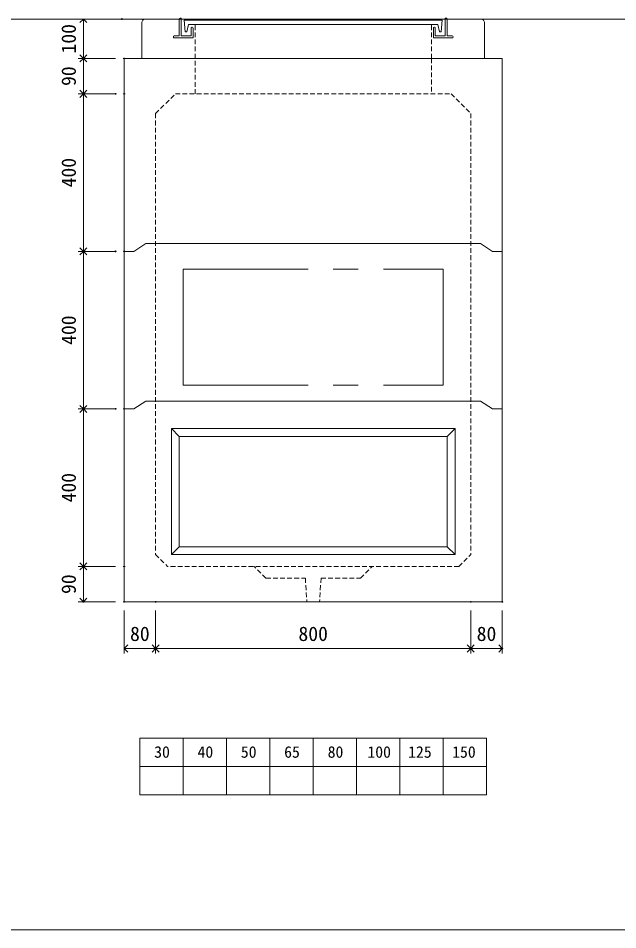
# Model space of a CAD drawing. Units: millimetres, scale not verified. Extents: x -4890 to 18490, y -2269 to 2269.
# Drawn here: x 1847 to 3368, y -2006 to 309 of the extents above; entities that cross this region are included whole.
import ezdxf
from ezdxf.enums import TextEntityAlignment as Align

# ---------------------------------------------------------------- set-up
doc = ezdxf.new("R2010")
doc.units = ezdxf.units.MM
doc.header["$LTSCALE"] = 10
doc.header["$PDMODE"] = 32
doc.header["$PDSIZE"] = 2
doc.linetypes.add('DASHED1', pattern=[1.8, 1.2, -0.6])
doc.linetypes.add('USER2', pattern=[50.8, 31.75, -6.35, 6.35, -6.35])
doc.layers.add('0-1_Defpoints', color=7, linetype='Continuous')
for name, color, linetype, lineweight in [('0-2_waku', 7, 'Continuous', 18), ('0-3_gaikei', 7, 'Continuous', 18), ('0-4_kakure', 7, 'DASHED1', 5), ('0-5_sunpou', 7, 'Continuous', 5), ('0-9_uchigawa', 6, 'Continuous', 18), ('0-B_futa', 3, 'Continuous', 18), ('0-C_GL', 4, 'Continuous', 18), ('0-E_文字１', 7, 'Continuous', 18), ('1-3_uchigawa2', 6, 'USER2', 18)]:
    doc.layers.add(name, color=color, linetype=linetype, lineweight=lineweight)
doc.styles.add('ＭＳ ゴシック', font='')
doc.styles.get('ＭＳ ゴシック').set_extended_font_data('MS Gothic')

# ---------------------------------------------------------------- blocks, each defined once
blk = doc.blocks.new('_Open90')
at = {"layer": '0-5_sunpou'}
blk.add_line((0, 0), (-1, 0), dxfattribs=at)
blk.add_lwpolyline([(-0.5, 0.5), (0, 0), (-0.5, -0.5)], dxfattribs=at)
blk = doc.blocks.new('D71')
at = {"layer": '0-1_Defpoints'}
for p in [(3562.32, 1152.03), (3458.83, 1062.03), (3562.32, 1062.03)]:
    blk.add_point(p, dxfattribs=at)
at = {"layer": '0-5_sunpou'}
for p, q in [((3540.32, 1152.03), (3445.83, 1152.03)), ((3458.83, 1134.03), (3458.83, 1080.03)), ((3540.32, 1062.03), (3445.83, 1062.03))]:
    blk.add_line(p, q, dxfattribs=at)
at = {"layer": '0-5_sunpou', "xscale": 18, "yscale": 18}
for p, rotation in [((3458.83, 1152.03), 90), ((3458.83, 1062.03), 270)]:
    blk.add_blockref('_Open90', p, dxfattribs=dict(at, rotation=rotation))
at = {"layer": '0-5_sunpou', "style": 'ＭＳ ゴシック'}
blk.add_text('90', height=36.66, rotation=90, dxfattribs=at).set_placement((3450.83, 1082.03), align=Align.BOTTOM_LEFT)
blk = doc.blocks.new('D72')
at = {"layer": '0-1_Defpoints'}
for p in [(3562.32, 1062.03), (3642.32, 1062.03), (3642.32, 943.64)]:
    blk.add_point(p, dxfattribs=at)
at = {"layer": '0-5_sunpou'}
for p, q in [((3562.32, 1040.03), (3562.32, 930.64)), ((3642.32, 1040.03), (3642.32, 930.64)), ((3580.32, 943.64), (3624.32, 943.64))]:
    blk.add_line(p, q, dxfattribs=at)
at = {"layer": '0-5_sunpou', "xscale": 18, "yscale": 18, "rotation": 180}
blk.add_blockref('_Open90', (3562.32, 943.64), dxfattribs=at)
at = {"layer": '0-5_sunpou', "xscale": 18, "yscale": 18}
blk.add_blockref('_Open90', (3642.32, 943.64), dxfattribs=at)
at = {"layer": '0-5_sunpou', "style": 'ＭＳ ゴシック'}
blk.add_text('80', height=36.66, dxfattribs=at).set_placement((3577.32, 951.64), align=Align.BOTTOM_LEFT)
blk = doc.blocks.new('D73')
at = {"layer": '0-1_Defpoints'}
for p in [(3642.32, 1062.03), (4442.32, 1062.03), (4442.32, 943.64)]:
    blk.add_point(p, dxfattribs=at)
at = {"layer": '0-5_sunpou'}
for p, q in [((3642.32, 1040.03), (3642.32, 930.64)), ((4442.32, 1040.03), (4442.32, 930.64)), ((3660.32, 943.64), (4424.32, 943.64))]:
    blk.add_line(p, q, dxfattribs=at)
at = {"layer": '0-5_sunpou', "xscale": 18, "yscale": 18, "rotation": 180}
blk.add_blockref('_Open90', (3642.32, 943.64), dxfattribs=at)
at = {"layer": '0-5_sunpou', "xscale": 18, "yscale": 18}
blk.add_blockref('_Open90', (4442.32, 943.64), dxfattribs=at)
at = {"layer": '0-5_sunpou', "style": 'ＭＳ ゴシック'}
blk.add_text('800', height=36.66, dxfattribs=at).set_placement((4004.82, 951.64), align=Align.BOTTOM_LEFT)
blk = doc.blocks.new('D74')
at = {"layer": '0-1_Defpoints'}
for p in [(4442.32, 1062.03), (4522.32, 1062.03), (4522.32, 943.64)]:
    blk.add_point(p, dxfattribs=at)
at = {"layer": '0-5_sunpou'}
for p, q in [((4442.32, 1040.03), (4442.32, 930.64)), ((4522.32, 1040.03), (4522.32, 930.64)), ((4460.32, 943.64), (4504.32, 943.64))]:
    blk.add_line(p, q, dxfattribs=at)
at = {"layer": '0-5_sunpou', "xscale": 18, "yscale": 18, "rotation": 180}
blk.add_blockref('_Open90', (4442.32, 943.64), dxfattribs=at)
at = {"layer": '0-5_sunpou', "xscale": 18, "yscale": 18}
blk.add_blockref('_Open90', (4522.32, 943.64), dxfattribs=at)
at = {"layer": '0-5_sunpou', "style": 'ＭＳ ゴシック'}
blk.add_text('80', height=36.66, dxfattribs=at).set_placement((4457.32, 951.64), align=Align.BOTTOM_LEFT)
blk = doc.blocks.new('D75')
at = {"layer": '0-1_Defpoints'}
for p in [(3556.77, 2542.03), (3458.83, 2442.03), (3562.32, 2442.03)]:
    blk.add_point(p, dxfattribs=at)
at = {"layer": '0-5_sunpou'}
for p, q in [((3534.77, 2542.03), (3445.83, 2542.03)), ((3458.83, 2524.03), (3458.83, 2460.03)), ((3540.32, 2442.03), (3445.83, 2442.03))]:
    blk.add_line(p, q, dxfattribs=at)
at = {"layer": '0-5_sunpou', "xscale": 18, "yscale": 18}
for p, rotation in [((3458.83, 2542.03), 90), ((3458.83, 2442.03), 270)]:
    blk.add_blockref('_Open90', p, dxfattribs=dict(at, rotation=rotation))
at = {"layer": '0-5_sunpou', "style": 'ＭＳ ゴシック'}
blk.add_text('100', height=36.66, rotation=90, dxfattribs=at).set_placement((3450.83, 2454.53), align=Align.BOTTOM_LEFT)
blk = doc.blocks.new('D76')
at = {"layer": '0-1_Defpoints'}
for p in [(3562.32, 2442.03), (3458.83, 2352.03), (3562.32, 2352.03)]:
    blk.add_point(p, dxfattribs=at)
at = {"layer": '0-5_sunpou'}
for p, q in [((3540.32, 2442.03), (3445.83, 2442.03)), ((3458.83, 2424.03), (3458.83, 2370.03)), ((3540.32, 2352.03), (3445.83, 2352.03))]:
    blk.add_line(p, q, dxfattribs=at)
at = {"layer": '0-5_sunpou', "xscale": 18, "yscale": 18}
for p, rotation in [((3458.83, 2442.03), 90), ((3458.83, 2352.03), 270)]:
    blk.add_blockref('_Open90', p, dxfattribs=dict(at, rotation=rotation))
at = {"layer": '0-5_sunpou', "style": 'ＭＳ ゴシック'}
blk.add_text('90', height=36.66, rotation=90, dxfattribs=at).set_placement((3450.83, 2372.03), align=Align.BOTTOM_LEFT)
blk = doc.blocks.new('D77')
at = {"layer": '0-1_Defpoints'}
for p in [(3540.32, 2352.03), (3458.83, 1952.03), (3562.32, 1952.03)]:
    blk.add_point(p, dxfattribs=at)
at = {"layer": '0-5_sunpou'}
for p, q in [((3518.32, 2352.03), (3445.83, 2352.03)), ((3458.83, 2334.03), (3458.83, 1970.03)), ((3540.32, 1952.03), (3445.83, 1952.03))]:
    blk.add_line(p, q, dxfattribs=at)
at = {"layer": '0-5_sunpou', "xscale": 18, "yscale": 18}
for p, rotation in [((3458.83, 2352.03), 90), ((3458.83, 1952.03), 270)]:
    blk.add_blockref('_Open90', p, dxfattribs=dict(at, rotation=rotation))
at = {"layer": '0-5_sunpou', "style": 'ＭＳ ゴシック'}
blk.add_text('400', height=36.66, rotation=90, dxfattribs=at).set_placement((3450.83, 2114.53), align=Align.BOTTOM_LEFT)
blk = doc.blocks.new('D68')
at = {"layer": '0-1_Defpoints'}
for p in [(3540.32, 1952.03), (3458.83, 1552.03), (3540.32, 1552.03)]:
    blk.add_point(p, dxfattribs=at)
at = {"layer": '0-5_sunpou'}
for p, q in [((3518.32, 1952.03), (3445.83, 1952.03)), ((3458.83, 1934.03), (3458.83, 1570.03)), ((3518.32, 1552.03), (3445.83, 1552.03))]:
    blk.add_line(p, q, dxfattribs=at)
at = {"layer": '0-5_sunpou', "xscale": 18, "yscale": 18}
for p, rotation in [((3458.83, 1952.03), 90), ((3458.83, 1552.03), 270)]:
    blk.add_blockref('_Open90', p, dxfattribs=dict(at, rotation=rotation))
at = {"layer": '0-5_sunpou', "style": 'ＭＳ ゴシック'}
blk.add_text('400', height=36.66, rotation=90, dxfattribs=at).set_placement((3450.83, 1714.53), align=Align.BOTTOM_LEFT)
blk = doc.blocks.new('D79')
at = {"layer": '0-1_Defpoints'}
for p in [(3562.32, 1552.03), (3458.83, 1152.03), (3562.32, 1152.03)]:
    blk.add_point(p, dxfattribs=at)
at = {"layer": '0-5_sunpou'}
for p, q in [((3540.32, 1552.03), (3445.83, 1552.03)), ((3458.83, 1534.03), (3458.83, 1170.03)), ((3540.32, 1152.03), (3445.83, 1152.03))]:
    blk.add_line(p, q, dxfattribs=at)
at = {"layer": '0-5_sunpou', "xscale": 18, "yscale": 18}
for p, rotation in [((3458.83, 1552.03), 90), ((3458.83, 1152.03), 270)]:
    blk.add_blockref('_Open90', p, dxfattribs=dict(at, rotation=rotation))
at = {"layer": '0-5_sunpou', "style": 'ＭＳ ゴシック'}
blk.add_text('400', height=36.66, rotation=90, dxfattribs=at).set_placement((3450.83, 1314.53), align=Align.BOTTOM_LEFT)

msp = doc.modelspace()

# ---------------------------------------------------------------- linework, layer by layer
at = {"layer": '0-2_waku'}
for p, q in [((2155.32, -1519.28), (2155.32, -1663.28)), ((2155.32, -1519.28), (2155.32, -1663.28)), ((2155.32, -1519.28), (2155.32, -1663.28)), ((2155.32, -1519.28), (2155.32, -1663.28)), ((2155.32, -1519.28), (3035.32, -1519.28)), ((2265.32, -1519.28), (2265.32, -1663.28)), ((2375.32, -1519.28), (2375.32, -1663.28)), ((2375.32, -1519.28), (2375.32, -1663.28)), ((2485.32, -1519.28), (2485.32, -1663.28)), ((2595.32, -1519.28), (2595.32, -1663.28)), ((2705.32, -1519.28), (2705.32, -1663.28)), ((2815.32, -1519.28), (2815.32, -1663.28)), ((2925.32, -1519.28), (2925.32, -1663.28)), ((3035.32, -1519.28), (3035.32, -1663.28)), ((2155.32, -1591.28), (3035.32, -1591.28)), ((2155.32, -1663.28), (3035.32, -1663.28)), ((-1229.68, -2005.94), (4890.32, -2005.94)), ((-1229.68, -2005.94), (4890.32, -2005.94))]:
    msp.add_line(p, q, dxfattribs=at)
at = {"layer": '0-3_gaikei'}
for p, q in [((2170.32, 306.72), (2255.31, 306.72)), ((2257.31, 308.72), (2260.31, 308.72)), ((2935.32, 306.72), (3020.32, 306.72)), ((2160.32, 206.72), (2160.32, 296.72)), ((3030.32, 206.72), (3030.32, 296.72)), ((2115.32, 206.72), (2115.32, -1173.28)), ((2160.32, 206.72), (2270.32, 206.72)), ((2195.32, 206.72), (2995.32, 206.72)), ((3030.32, 206.72), (2920.32, 206.72)), ((3075.32, 206.72), (3075.32, -1173.28)), ((2140.32, -283.28), (2170.32, -263.28)), ((2140.32, -283.28), (2170.32, -263.28)), ((2170.32, -263.28), (3020.32, -263.28)), ((3020.32, -263.28), (3050.32, -283.28)), ((3020.32, -263.28), (3050.32, -283.28)), ((2140.32, -283.28), (2115.32, -283.28)), ((2140.32, -283.28), (2115.32, -283.28)), ((3050.32, -283.28), (3075.32, -283.28)), ((3050.32, -283.28), (3075.32, -283.28)), ((2140.32, -683.28), (2170.32, -663.28)), ((2140.32, -683.28), (2170.32, -663.28)), ((2140.32, -683.28), (2170.32, -663.28)), ((2140.32, -683.28), (2170.32, -663.28)), ((2140.32, -683.28), (2170.32, -663.28)), ((2140.32, -683.28), (2170.32, -663.28)), ((2170.32, -663.28), (3020.32, -663.28)), ((3020.32, -663.28), (3050.32, -683.28)), ((3020.32, -663.28), (3050.32, -683.28)), ((3020.32, -663.28), (3050.32, -683.28)), ((3020.32, -663.28), (3050.32, -683.28)), ((3020.32, -663.28), (3050.32, -683.28)), ((3020.32, -663.28), (3050.32, -683.28)), ((2140.32, -683.28), (2115.32, -683.28)), ((2140.32, -683.28), (2115.32, -683.28)), ((2140.32, -683.28), (2115.32, -683.28)), ((2140.32, -683.28), (2115.32, -683.28)), ((3050.32, -683.28), (3075.32, -683.28)), ((3050.32, -683.28), (3075.32, -683.28)), ((3050.32, -683.28), (3075.32, -683.28)), ((3050.32, -683.28), (3075.32, -683.28)), ((3075.32, -1173.28), (2115.32, -1173.28)), ((2115.32, -1173.28), (2195.32, -1173.28))]:
    msp.add_line(p, q, dxfattribs=at)
at = {"layer": '0-3_gaikei', "lineweight": 5}
for p, q in [((2170.32, -263.28), (3020.32, -263.28)), ((2170.32, -663.28), (3020.32, -663.28)), ((2170.32, -663.28), (3020.32, -663.28)), ((2170.32, -663.28), (3020.32, -663.28)), ((2170.32, -663.28), (3020.32, -663.28)), ((2170.32, -663.28), (3020.32, -663.28)), ((2170.32, -663.28), (3020.32, -663.28))]:
    msp.add_line(p, q, dxfattribs=at)
at = {"layer": '0-3_gaikei'}
msp.add_lwpolyline([(2245.32, 206.72), (2115.32, 206.72), (3075.32, 206.72)], dxfattribs=at)
for centre, radius, start, end in [((2169.74, 297.3), 9.44, 86.47383, 183.52617), ((2257.31, 306.72), 2, 90, 180), ((3020.65, 297.05), 9.68, 358.04251, 91.95749)]:
    msp.add_arc(centre, radius, start, end, dxfattribs=at)
at = {"layer": '0-4_kakure'}
for p, q in [((2295.32, 206.72), (2295.32, 293.22)), ((2895.32, 206.72), (2895.32, 293.22)), ((2295.32, 116.72), (2295.32, 206.72)), ((2895.32, 206.72), (2895.32, 116.72)), ((2195.32, 66.72), (2245.32, 116.72)), ((2245.32, 116.72), (2945.32, 116.72)), ((2245.32, 116.72), (2945.32, 116.72)), ((2245.32, 116.72), (2945.32, 116.72)), ((2945.32, 116.72), (2995.32, 66.72)), ((2195.32, 66.72), (2195.32, -1053.28)), ((2995.32, 66.72), (2995.32, -1053.28)), ((2195.32, -1053.28), (2225.32, -1083.28)), ((2965.32, -1083.28), (2995.32, -1053.28)), ((2965.32, -1083.28), (2225.32, -1083.28)), ((2475.32, -1113.28), (2445.32, -1083.28)), ((2475.32, -1113.28), (2445.32, -1083.28)), ((2715.32, -1113.28), (2745.32, -1083.28)), ((2715.32, -1113.28), (2745.32, -1083.28)), ((2475.32, -1113.28), (2575.32, -1113.28)), ((2475.32, -1113.28), (2575.32, -1113.28)), ((2575.32, -1113.28), (2579.32, -1173.28)), ((2615.32, -1113.28), (2611.32, -1173.28)), ((2615.32, -1113.28), (2715.32, -1113.28))]:
    msp.add_line(p, q, dxfattribs=at)
at = {"layer": '0-9_uchigawa'}
for p, q in [((2235.32, -733.28), (2255.32, -753.28)), ((2235.32, -733.28), (2235.32, -1033.28)), ((2235.32, -733.28), (2955.32, -733.28)), ((2235.32, -733.28), (2235.32, -1053.21)), ((2235.32, -733.28), (2255.32, -753.28)), ((2955.32, -733.28), (2935.32, -753.28)), ((2955.32, -733.28), (2955.32, -1053.21)), ((2255.32, -753.28), (2255.32, -1013.28)), ((2255.32, -753.28), (2255.32, -1013.28)), ((2255.32, -753.28), (2255.32, -1013.28)), ((2255.32, -753.28), (2255.32, -1013.28)), ((2255.32, -753.28), (2255.32, -1033.21)), ((2935.32, -1033.21), (2935.32, -753.28)), ((2235.32, -1053.21), (2255.32, -1033.21)), ((2255.32, -1033.21), (2935.32, -1033.21)), ((2955.32, -1053.21), (2935.32, -1033.21)), ((2235.32, -1053.21), (2955.32, -1053.21)), ((2255.32, -1053.21), (2955.32, -1053.21))]:
    msp.add_line(p, q, dxfattribs=at)
for points in [[(2235.32, -733.28), (2255.32, -753.28), (2255.32, -1013.28)], [(2235.32, -733.28), (2255.32, -753.28), (2935.32, -753.28)]]:
    msp.add_lwpolyline(points, dxfattribs=at)
at = {"layer": '0-B_futa'}
for p, q in [((2255.31, 306.72), (2255.31, 263.72)), ((2260.31, 308.72), (2260.31, 263.72)), ((2268.13, 304.22), (2922.46, 304.22)), ((2268.13, 304.22), (2270.62, 274.22)), ((2922.46, 304.22), (2920.21, 274.22)), ((2930.32, 308.72), (2930.32, 263.72)), ((2930.32, 308.72), (2933.32, 308.72)), ((2935.32, 306.72), (2935.32, 263.72)), ((2278.65, 293.22), (2274.33, 274.22)), ((2278.65, 293.22), (2911.98, 293.22)), ((2285.31, 283.72), (2285.31, 263.72)), ((2287.31, 285.72), (2288.31, 285.72)), ((2290.31, 283.72), (2290.31, 258.72)), ((2900.32, 283.72), (2900.32, 258.72)), ((2903.32, 285.72), (2902.32, 285.72)), ((2905.32, 283.72), (2905.32, 263.72)), ((2911.98, 293.22), (2916.3, 274.22)), ((2240.31, 261.72), (2240.31, 260.72)), ((2242.31, 263.72), (2255.31, 263.72)), ((2290.31, 258.72), (2242.31, 258.72)), ((2260.31, 263.72), (2285.31, 263.72)), ((2270.62, 274.22), (2274.33, 274.22)), ((2900.32, 258.72), (2948.32, 258.72)), ((2930.32, 263.72), (2905.32, 263.72)), ((2920.21, 274.22), (2916.3, 274.22)), ((2948.32, 263.72), (2935.32, 263.72)), ((2950.32, 261.72), (2950.32, 260.72))]:
    msp.add_line(p, q, dxfattribs=at)
for centre, start, end in [((2933.32, 306.72), 0, 90), ((2287.31, 283.72), 90, 180), ((2288.31, 283.72), 0, 90), ((2902.32, 283.72), 90, 180), ((2903.32, 283.72), 0, 90), ((2242.31, 261.72), 90, 180), ((2242.31, 260.72), 180, 270), ((2948.32, 261.72), 0, 90), ((2948.32, 260.72), 270, 0)]:
    msp.add_arc(centre, 2, start, end, dxfattribs=at)
at = {"layer": '0-C_GL'}
msp.add_line((-1229.68, 306.72), (4890.32, 306.72), dxfattribs=at)
at = {"layer": '1-3_uchigawa2'}
for p, q in [((2265.32, -328.28), (2265.32, -623.28)), ((2265.32, -328.28), (2925.32, -328.28)), ((2925.32, -328.28), (2925.32, -623.28)), ((2265.32, -623.28), (2925.32, -623.28))]:
    msp.add_line(p, q, dxfattribs=at)

# ---------------------------------------------------------------- block references
at = {"layer": '0-5_sunpou'}
for name in ['D75', 'D76', 'D77', 'D68', 'D79', 'D71', 'D72', 'D73', 'D74']:
    msp.add_blockref(name, (-1447, -2235.31), dxfattribs=at)

# ---------------------------------------------------------------- texts
at = {"layer": '0-E_文字１', "style": 'ＭＳ ゴシック'}
for s, p in [('30', (2191.56, -1577.92)), ('40', (2301.56, -1577.92)), ('50', (2411.56, -1577.92)), ('65', (2521.56, -1577.92)), ('80', (2631.97, -1577.92)), ('100', (2732.85, -1577.92)), ('125', (2836.23, -1577.92)), ('150', (2948, -1577.92))]:
    msp.add_text(s, height=29.33, dxfattribs=at).set_placement(p, align=Align.BOTTOM_LEFT)

doc.saveas('drawing.dxf')
